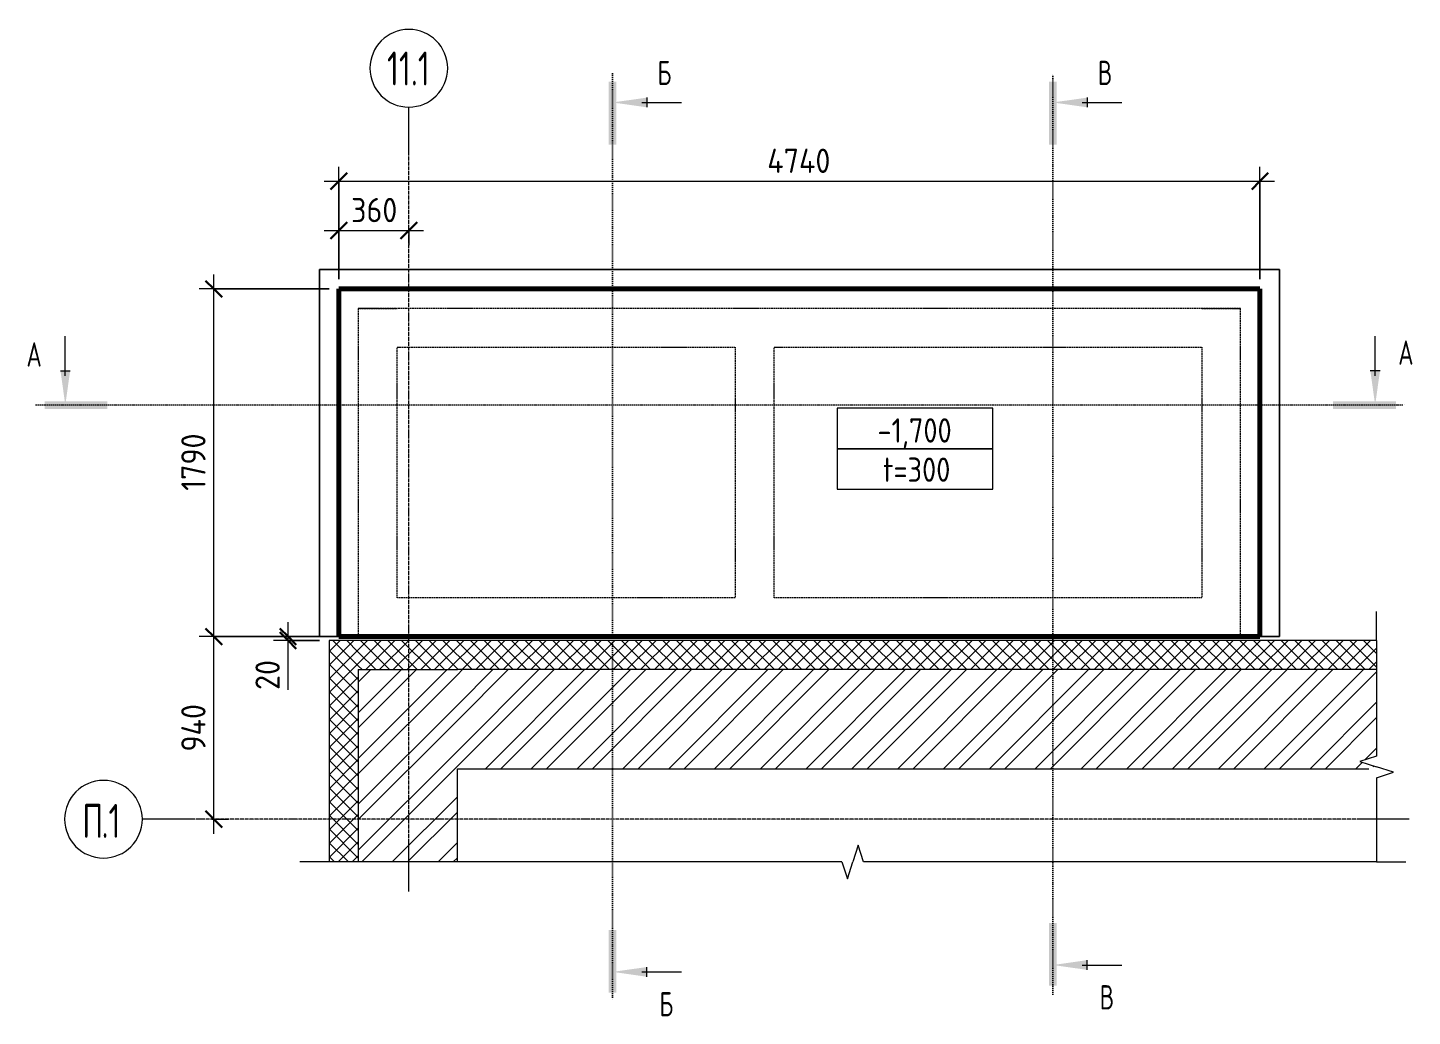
# Model space of a CAD drawing. Header units: millimetres. Extents: x 28039 to 90647, y -4005 to 79470.
# Drawn here: x 28039 to 35164, y 74380 to 79470 of the extents above; entities that cross this region are included whole.
import ezdxf

# ---------------------------------------------------------------- set-up
doc = ezdxf.new("R2010")
doc.units = ezdxf.units.MM
for name, pattern in [('01 Штриховая _4 мм_', [6, 3.5, -2.5]), ('02 Штрихпунктирная _20 мм_', [25, 20, -2.5, 0, -2.5]), ('04 Пунктир 10мм', [10, 0, -10])]:
    doc.linetypes.add(name, pattern=pattern)
for name, color, linetype, lineweight in [('AA_Dim', 7, 'Continuous', 9), ('AA_Dim-50', 7, 'Continuous', 9), ('AA_Oformlenie', 7, 'Continuous', 9), ('AA_Razrez', 7, 'Continuous', 9), ('AA_Vinoska', 7, 'Continuous', 9), ('AF_Stena', 7, 'Continuous', 9), ('Оси', 7, 'Continuous', 9)]:
    doc.layers.add(name, color=color, linetype=linetype, lineweight=lineweight)
doc.layers.add('AF_Stena_Опалубка', color=7, linetype='Continuous', lineweight=20, true_color=0x0063c6)
doc.layers.add('KR_Fundament', color=7, linetype='Continuous', lineweight=20, true_color=0x804000)
doc.styles.add('ISOCPEUR', font='isocpeur.TTF', dxfattribs={"width": 0.7, "height": 175})
doc.styles.add('ISOCPEUR_1', font='isocpeur.TTF', dxfattribs={"width": 0.7, "height": 125})
doc.styles.add('ISOCPEUR_2', font='isocpeur.TTF', dxfattribs={"width": 0.9, "height": 125})
doc.styles.add('ISOCPEUR_3', font='isocpeur.TTF', dxfattribs={"width": 0.85, "height": 125})
doc.dimstyles.new('00_Точн_3_знака__прозр_', dxfattribs={"dimscale": 304.8, "dimtxt": 125.344371, "dimasz": 0.278871, "dimexe": 0.246063, "dimexo": 0.164042, "dimgap": 0.016404, "dimtad": 1, "dimdec": 3, "dimrnd": 0.001, "dimdsep": 46, "dimtxsty": 'ISOCPEUR_2', "dimblk1": 'OBLIQUE', "dimblk2": 'OBLIQUE', "dimsah": 1, "dimcen": 0.09, "dimdle": 0.246063, "dimazin": 0, "dimtfac": 1, "dimtdec": 4, "dimtix": 1, "dimtmove": 0, "dimatfit": 3, "dimfxl": 1, "dimtvp": 1, "dimtolj": 1, "dimtzin": 0, "dimlwd": 18, "dimlwe": 18, "dimarcsym": 2})
doc.dimstyles.new('00_Точн_3_знака__прозр__1', dxfattribs={"dimscale": 304.8, "dimtxt": 125.344371, "dimasz": 0.278871, "dimexe": 0.246063, "dimexo": 0.164042, "dimgap": 0.016404, "dimtad": 1, "dimdec": 3, "dimrnd": 0.001, "dimdsep": 46, "dimtxsty": 'ISOCPEUR_2', "dimblk1": 'OBLIQUE', "dimblk2": 'OBLIQUE', "dimsah": 1, "dimcen": 0.09, "dimdle": 0.246063, "dimazin": 0, "dimtfac": 1, "dimtdec": 4, "dimtix": 1, "dimtmove": 1, "dimatfit": 3, "dimfxl": 1, "dimtvp": 1, "dimtolj": 1, "dimtzin": 0, "dimlwd": 18, "dimlwe": 18, "dimarcsym": 2})
pattern_1 = [(45, (0, 0), (-117.8655, 117.8655), []), (45, (78.58, 0), (-117.8655, 117.8655), [])]
pattern_2 = [(45, (0, 0), (-35.35534, 35.35534), []), (135, (0, 0), (-35.35534, -35.35534), [])]

# ---------------------------------------------------------------- blocks, each defined once
blk = doc.blocks.new('011_ЛинияОбрыва _ЭлУзла_Линия_ - Тип 1-3694137-План ФПм на отм_ -1_700 Опл')
at = {"layer": 'AA_Oformlenie'}
for p, q in [((0, 0), (595, 0)), ((706.3, 0), (1140, 0))]:
    blk.add_line(p, q, dxfattribs=at)
blk = doc.blocks.new('011_ЛинияОбрыва _ЭлУзла_Линия_ - Тип 1-3694237-План ФПм на отм_ -1_700 Опл')
at = {"layer": 'AA_Oformlenie'}
for p, q in [((0, 0), (2640, 0)), ((2751.3, 0), (5390, 0))]:
    blk.add_line(p, q, dxfattribs=at)
blk = doc.blocks.new('Ось сетки - d_4мм-2765513-План ФПм на отм_ -1_700 Опл')
at = {"layer": 'Оси', "color": 12, "true_color": 0xc80000}
for start, end in [(360, 180), (360, 180), (180, 360), (180, 360)]:
    blk.add_arc((0, 0), 4, start, end, dxfattribs=at)
blk = doc.blocks.new('Разрез - Номер узла_ сзади-394133-План ФПм на отм_ -1_700 Опл')
at = {"layer": 'AA_Razrez'}
for points in [[(7.33, 0.4), (7.33, -0.39), (0.87, -0.39), (0.87, 0.4)], [(3.5, -3.53), (2.5, -3.53), (3, 0)]]:
    blk.add_hatch(color=256, dxfattribs=at).paths.add_polyline_path(points)
for p, q in [((2.5, -3.53), (3.5, -3.53)), ((3, -3), (3, -7.1))]:
    blk.add_line(p, q, dxfattribs=at)
blk = doc.blocks.new('Разрез - Номер узла_ спереди-394134-План ФПм на отм_ -1_700 Опл')
at = {"layer": 'AA_Razrez'}
for points in [[(7.33, 0.4), (7.33, -0.39), (0.87, -0.39), (0.87, 0.4)], [(3.5, -3.53), (2.5, -3.53), (3, 0)]]:
    blk.add_hatch(color=256, dxfattribs=at).paths.add_polyline_path(points)
for p, q in [((2.5, -3.53), (3.5, -3.53)), ((3, -3), (3, -7.1))]:
    blk.add_line(p, q, dxfattribs=at)
blk = doc.blocks.new('DIMBLOCK1-План ФПм на отм_ -1_700 Опл')
at = {"layer": 'AA_Dim-50', "color": 30, "lineweight": 18, "true_color": 0xff8000, "transparency": 16777216}
for p, q in [((29590.1, 76335), (28921.9, 76335)), ((28996.9, 75320), (28996.9, 76335)), ((28996.9, 76335), (29590.1, 76335)), ((28986.8, 75395), (29071.9, 75395)), ((28996.9, 75395), (28986.8, 75395))]:
    blk.add_line(p, q, dxfattribs=at)
at = {"layer": 'AA_Dim-50', "color": 30, "lineweight": 30, "true_color": 0xff8000, "transparency": 16777216}
for p, q in [((28996.9, 76335), (28954.4, 76377.5)), ((28996.9, 76335), (29039.4, 76292.5)), ((28996.9, 75395), (28954.4, 75437.5)), ((28996.9, 75395), (29039.4, 75352.5))]:
    blk.add_line(p, q, dxfattribs=at)
at = {"layer": 'AA_Dim-50', "color": 0, "lineweight": 18, "transparency": 16777216, "insert": (28829.1, 75743.2), "char_height": 125, "width": 292.313, "attachment_point": 1, "rotation": 90, "line_spacing_factor": 1.135194, "style": 'ISOCPEUR_2'}
blk.add_mtext('940', dxfattribs=at)
blk = doc.blocks.new('_Oblique')
at = {"color": 0, "linetype": 'ByBlock', "lineweight": -2}
blk.add_line((-0.5, -0.5), (0.5, 0.5), dxfattribs=at)
blk = doc.blocks.new('DIMBLOCK2-План ФПм на отм_ -1_700 Опл')
at = {"layer": 'AA_Dim-50', "color": 30, "lineweight": 30, "true_color": 0xff8000, "transparency": 16777216}
for p, q in [((28996.9, 78125), (28954.4, 78167.5)), ((28996.9, 78125), (29039.4, 78082.5)), ((28996.9, 76335), (28954.4, 76377.5)), ((28996.9, 76335), (29039.4, 76292.5))]:
    blk.add_line(p, q, dxfattribs=at)
at = {"layer": 'AA_Dim-50', "color": 30, "lineweight": 18, "true_color": 0xff8000, "transparency": 16777216}
for p, q in [((28996.9, 76335), (28996.9, 78200)), ((29590.1, 78125), (28921.9, 78125)), ((28996.9, 78125), (29590.1, 78125)), ((29590.1, 76335), (28921.9, 76335)), ((28996.9, 76335), (29590.1, 76335))]:
    blk.add_line(p, q, dxfattribs=at)
at = {"layer": 'AA_Dim-50', "color": 0, "lineweight": 18, "transparency": 16777216, "insert": (28829.1, 77085.7), "char_height": 125, "width": 346.234, "attachment_point": 1, "rotation": 90, "line_spacing_factor": 1.135194, "style": 'ISOCPEUR_2'}
blk.add_mtext('1790', dxfattribs=at)
blk = doc.blocks.new('DIMBLOCK3-План ФПм на отм_ -1_700 Опл')
at = {"layer": 'AA_Dim-50', "color": 30, "lineweight": 18, "true_color": 0xff8000, "transparency": 16777216}
for p, q in [((29640.1, 78175), (29640.1, 78754.5)), ((34380.1, 78175), (34380.1, 78754.5)), ((29565.1, 78679.5), (34455.1, 78679.5)), ((29640.1, 78679.5), (29640.1, 78175)), ((34380.1, 78679.5), (34380.1, 78175))]:
    blk.add_line(p, q, dxfattribs=at)
at = {"layer": 'AA_Dim-50', "color": 30, "lineweight": 30, "true_color": 0xff8000, "transparency": 16777216}
for p, q in [((29640.1, 78679.5), (29597.6, 78637)), ((29640.1, 78679.5), (29682.6, 78722)), ((34380.1, 78679.5), (34337.6, 78637)), ((34380.1, 78679.5), (34422.6, 78722))]:
    blk.add_line(p, q, dxfattribs=at)
at = {"layer": 'AA_Dim-50', "color": 0, "lineweight": 18, "transparency": 16777216, "insert": (31844.5, 78847.3), "char_height": 125, "width": 397.318, "attachment_point": 1, "line_spacing_factor": 1.135194, "style": 'ISOCPEUR_2'}
blk.add_mtext('4740', dxfattribs=at)
blk = doc.blocks.new('DIMBLOCK4-План ФПм на отм_ -1_700 Опл')
at = {"layer": 'AA_Dim-50', "color": 30, "lineweight": 18, "true_color": 0xff8000, "transparency": 16777216}
for p, q in [((29640.1, 78175), (29640.1, 78500.9)), ((29565.1, 78425.9), (30075.1, 78425.9)), ((29640.1, 78425.9), (29640.1, 78175)), ((30000.1, 78436), (30000.1, 78350.9)), ((30000.1, 78425.9), (30000.1, 78436))]:
    blk.add_line(p, q, dxfattribs=at)
at = {"layer": 'AA_Dim-50', "color": 30, "lineweight": 30, "true_color": 0xff8000, "transparency": 16777216}
for p, q in [((29640.1, 78425.9), (29682.6, 78468.4)), ((30000.1, 78425.9), (30042.6, 78468.4)), ((29640.1, 78425.9), (29597.6, 78383.4)), ((30000.1, 78425.9), (29957.6, 78383.4))]:
    blk.add_line(p, q, dxfattribs=at)
at = {"layer": 'AA_Dim-50', "color": 0, "lineweight": 18, "transparency": 16777216, "insert": (29703, 78593.7), "char_height": 125, "width": 280.961, "attachment_point": 1, "line_spacing_factor": 1.135194, "style": 'ISOCPEUR_2'}
blk.add_mtext('360', dxfattribs=at)
blk = doc.blocks.new('DIMBLOCK5-План ФПм на отм_ -1_700 Опл')
at = {"layer": 'AA_Dim-50', "color": 30, "lineweight": 18, "true_color": 0xff8000, "transparency": 16777216}
for p, q in [((29378.6, 76240), (29378.6, 76410)), ((29590.1, 76335), (29303.6, 76335)), ((29540.1, 76315), (29303.6, 76315)), ((29378.6, 76335), (29590.1, 76335)), ((29378.6, 76266.6), (29378.6, 76325)), ((29378.6, 76315), (29540.1, 76315)), ((29378.6, 76060.5), (29378.6, 76266.6))]:
    blk.add_line(p, q, dxfattribs=at)
at = {"layer": 'AA_Dim-50', "color": 30, "lineweight": 30, "true_color": 0xff8000, "transparency": 16777216}
for p, q in [((29378.6, 76335), (29336.1, 76377.5)), ((29378.6, 76315), (29336.1, 76357.5)), ((29378.6, 76335), (29421.1, 76292.5)), ((29378.6, 76315), (29421.1, 76272.5))]:
    blk.add_line(p, q, dxfattribs=at)
at = {"layer": 'AA_Dim-50', "color": 0, "lineweight": 18, "transparency": 16777216, "insert": (29210.8, 76060.5), "char_height": 125, "width": 187.307, "attachment_point": 1, "rotation": 90, "line_spacing_factor": 1.135194, "style": 'ISOCPEUR_2'}
blk.add_mtext('20', dxfattribs=at)
blk = doc.blocks.new('042_М_ФундПлиты_ТолщинаОтметка - 042_М_ФундПлиты_ТолщинаОтметка-647274-План ФПм на отм_ -1_700 Опл')
at = {"layer": 'AA_Vinoska'}
for p, q in [((8, 4.17), (-8, 4.17)), ((-8, 4.17), (-8, 0)), ((8, 0), (8, 4.17)), ((8, 0), (-8, 0)), ((-8, 0), (-8, -4.17)), ((-8, 0), (8, 0)), ((8, -4.17), (8, 0)), ((-8, -4.17), (8, -4.17))]:
    blk.add_line(p, q, dxfattribs=at)

msp = doc.modelspace()

# ---------------------------------------------------------------- hatches: boundary and pattern name
at = {"layer": 'AF_Stena'}
h = msp.add_hatch(dxfattribs=at)
h.set_pattern_fill('FP_2', color=256, style=0, pattern_type=2)
h.set_pattern_definition(pattern_2)
h.paths.add_polyline_path([(29644.2552, 75175), (29740.0616, 75175), (29740.0616, 76315), (29590.0616, 76315), (29590.0616, 75175)])
h = msp.add_hatch(dxfattribs=at)
h.set_pattern_fill('FP_2', color=256, style=0, pattern_type=2)
h.set_pattern_definition(pattern_2)
h.paths.add_polyline_path([(30250.0616, 76165), (34980.0616, 76165), (34980.0616, 76315), (29740.0616, 76315), (29740.0616, 76165)])
h = msp.add_hatch(dxfattribs=at)
h.set_pattern_fill('FP_1', color=256, style=0, pattern_type=2)
h.set_pattern_definition(pattern_1)
h.paths.add_polyline_path([(30014.677, 75175), (30250.0616, 75175), (30250.0616, 76165), (29740.0616, 76165), (29740.0616, 75175)])
h = msp.add_hatch(dxfattribs=at)
h.set_pattern_fill('FP_1', color=256, style=0, pattern_type=2)
h.set_pattern_definition(pattern_1)
h.paths.add_polyline_path([(34940.8089, 75655), (34940.8089, 75665), (34980.0616, 75665), (34893.4591, 75692.5), (34980.0616, 75720), (34980.0616, 76165), (30250.0616, 76165), (30250.0616, 75655), (34893.4591, 75655)])

# ---------------------------------------------------------------- linework, layer by layer
at = {"layer": 'AA_Razrez', "color": 7, "linetype": '04 Пунктир 10мм', "true_color": 0xffffff}
for p, q in [((31048.574, 79235.0983), (31048.574, 74458.9006)), ((33314.5399, 74494.2769), (33314.5399, 79235.0983)), ((28082.4437, 77527.6754), (35122.7825, 77527.6754))]:
    msp.add_line(p, q, dxfattribs=at)
at = {"layer": 'AA_Vinoska'}
for p, q in [((34980.0616, 76315), (34980.0616, 76465)), ((34980.0616, 75720), (34893.4591, 75692.5)), ((34893.4591, 75692.5), (34980.0616, 75665)), ((35066.7117, 75636.8457), (34980.0616, 75665)), ((34980.0616, 75608.6913), (35066.7117, 75636.8457)), ((32312.5616, 75261.6025), (32285.0616, 75175)), ((32340.0616, 75175), (32312.5616, 75261.6025)), ((29590.0616, 75175), (29440.0616, 75175)), ((32228.7529, 75175), (32256.9073, 75088.3499)), ((32256.9073, 75088.3499), (32285.0616, 75175)), ((34980.0616, 75175), (35130.0616, 75175))]:
    msp.add_line(p, q, dxfattribs=at)
at = {"layer": 'AF_Stena_Опалубка', "linetype": '01 Штриховая _4 мм_'}
for p, q in [((29940.0616, 78025), (29740.0616, 78025)), ((29740.0616, 78025), (29740.0616, 76335)), ((29740.0616, 78025), (29940.0616, 78025)), ((29740.0616, 78025), (29740.0616, 76335)), ((31880.0616, 78025), (29940.0616, 78025)), ((31880.0616, 78025), (29940.0616, 78025)), ((34080.0616, 78025), (31880.0616, 78025)), ((34080.0616, 78025), (31880.0616, 78025)), ((34080.0616, 78024.5), (34080.0616, 78025)), ((34080.0616, 78025), (34080.0616, 78024.5)), ((34280.0616, 78024.5), (34080.0616, 78024.5)), ((34080.0616, 78024.5), (34280.0616, 78024.5)), ((34280.0616, 76335.5), (34280.0616, 78024.5)), ((34280.0616, 76335.5), (34280.0616, 78024.5)), ((29940.0616, 76535), (29940.0616, 77825)), ((29940.0616, 76535), (29940.0616, 77825)), ((29940.0616, 77825), (31680.0616, 77825)), ((29940.0616, 77825), (31680.0616, 77825)), ((31680.0616, 77825), (31680.0616, 76535)), ((31680.0616, 77825), (31680.0616, 76535)), ((31880.0616, 76535), (31880.0616, 77825)), ((31880.0616, 76535), (31880.0616, 77825)), ((31880.0616, 77825), (34080.0616, 77825)), ((31880.0616, 77825), (34080.0616, 77825)), ((34080.0616, 77825), (34080.0616, 76535)), ((34080.0616, 77825), (34080.0616, 76535)), ((31680.0616, 76535), (29940.0616, 76535)), ((31680.0616, 76535), (29940.0616, 76535)), ((34080.0616, 76535), (31880.0616, 76535)), ((34080.0616, 76535), (31880.0616, 76535)), ((29740.0616, 76335), (29940.0616, 76335)), ((29940.0616, 76335), (29740.0616, 76335)), ((29940.0616, 76335), (31880.0616, 76335)), ((29940.0616, 76335), (31880.0616, 76335)), ((31880.0616, 76335), (34080.0616, 76335)), ((31880.0616, 76335), (34080.0616, 76335)), ((34080.0616, 76335), (34080.0616, 76335.5)), ((34080.0616, 76335.5), (34080.0616, 76335)), ((34080.0616, 76335.5), (34280.0616, 76335.5)), ((34280.0616, 76335.5), (34080.0616, 76335.5))]:
    msp.add_line(p, q, dxfattribs=at)
at = {"layer": 'AF_Stena_Опалубка'}
for p, q in [((29740.0616, 76315), (29590.0616, 76315)), ((29590.0616, 76315), (29590.0616, 75175)), ((30250.0616, 76315), (29740.0616, 76315)), ((34980.0616, 76315), (30250.0616, 76315)), ((30250.0616, 75175), (30250.0616, 75655)), ((30250.0616, 75655), (34940.8089, 75655))]:
    msp.add_line(p, q, dxfattribs=at)
at = {"layer": 'AF_Stena_Опалубка', "color": 7}
for p, q in [((29740.0616, 76165), (29740.0616, 75175)), ((29740.0616, 76165), (30250.0616, 76165)), ((34980.0616, 76165), (30250.0616, 76165))]:
    msp.add_line(p, q, dxfattribs=at)
at = {"layer": 'KR_Fundament'}
for p, q in [((29540.0616, 76335), (29540.0616, 78225)), ((29540.0616, 78225), (34480.0616, 78225)), ((34480.0616, 78225), (29540.0616, 78225)), ((29540.0616, 78225), (29540.0616, 76335)), ((34480.0616, 78225), (34480.0616, 76335)), ((34480.0616, 76335), (34480.0616, 78225)), ((34480.0616, 76335), (29540.0616, 76335)), ((29540.0616, 76335), (34480.0616, 76335))]:
    msp.add_line(p, q, dxfattribs=at)
at = {"layer": 'KR_Fundament', "lineweight": 60}
for p, q in [((29640.0616, 76335), (29640.0616, 78125)), ((29640.0616, 78125), (34380.0616, 78125)), ((34380.0616, 78125), (29640.0616, 78125)), ((29640.0616, 78125), (29640.0616, 76335)), ((34380.0616, 78125), (34380.0616, 76335)), ((34380.0616, 76335), (34380.0616, 78125)), ((34380.0616, 76335), (29640.0616, 76335)), ((29640.0616, 76335), (34080.0616, 76335)), ((34080.0616, 76335), (34280.0616, 76335)), ((34280.0616, 76335), (34380.0616, 76335))]:
    msp.add_line(p, q, dxfattribs=at)
at = {"layer": 'Оси'}
for p, q in [((30000.0616, 78811.238), (30000.0616, 79061.238)), ((28878.861, 75395), (28628.861, 75395)), ((35148.4753, 75395), (34898.4753, 75395)), ((30000.0616, 75022.3758), (30000.0616, 75272.3758))]:
    msp.add_line(p, q, dxfattribs=at)
at = {"layer": 'Оси', "linetype": '02 Штрихпунктирная _20 мм_'}
for p, q in [((30000.0616, 75272.3758), (30000.0616, 78811.238)), ((34898.4753, 75395), (28878.861, 75395))]:
    msp.add_line(p, q, dxfattribs=at)

# ---------------------------------------------------------------- block references
at = {"layer": 'AA_Oformlenie'}
for name, p, rotation in [('011_ЛинияОбрыва _ЭлУзла_Линия_ - Тип 1-3694137-План ФПм на отм_ -1_700 Опл', (34980.0616, 76315), 270), ('011_ЛинияОбрыва _ЭлУзла_Линия_ - Тип 1-3694237-План ФПм на отм_ -1_700 Опл', (34980.0616, 75175), 180)]:
    msp.add_blockref(name, p, dxfattribs=dict(at, rotation=rotation))
at = {"layer": 'AA_Razrez', "extrusion": (0, 0, -1), "xscale": 49.99999999999998, "yscale": 49.99999999999998, "zscale": 49.99999999999998}
for p, rotation in [((-31048.574, 79235.0983), 270.0000000000003), ((-33314.5399, 79235.0983), 270.0000000000002), ((-28082.4437, 77527.6754), 180)]:
    msp.add_blockref('Разрез - Номер узла_ сзади-394133-План ФПм на отм_ -1_700 Опл', p, dxfattribs=dict(at, rotation=rotation))
at = {"layer": 'AA_Razrez', "xscale": 49.99999999999998, "yscale": 49.99999999999998, "zscale": 49.99999999999998}
for p, rotation in [((35122.7825, 77527.6754), 180), ((31048.574, 74458.9006), 89.99999999999947), ((33314.5399, 74494.2769), 90)]:
    msp.add_blockref('Разрез - Номер узла_ спереди-394134-План ФПм на отм_ -1_700 Опл', p, dxfattribs=dict(at, rotation=rotation))
at = {"layer": 'AA_Vinoska', "xscale": 49.99999999999998, "yscale": 49.99999999999998, "zscale": 49.99999999999998}
msp.add_blockref('042_М_ФундПлиты_ТолщинаОтметка - 042_М_ФундПлиты_ТолщинаОтметка-647274-План ФПм на отм_ -1_700 Опл', (32605.0365, 77302.437), dxfattribs=at)
at = {"layer": 'Оси', "color": 12, "true_color": 0xc80000, "xscale": 49.99999999999998, "yscale": 49.99999999999998, "zscale": 49.99999999999998}
msp.add_blockref('Ось сетки - d_4мм-2765513-План ФПм на отм_ -1_700 Опл', (30000.0616, 79261.238), dxfattribs=at)
at = {"layer": 'Оси', "color": 12, "true_color": 0xc80000, "xscale": 49.99999999999998, "yscale": 49.99999999999998, "zscale": 49.99999999999998, "rotation": 89.99999999999977}
msp.add_blockref('Ось сетки - d_4мм-2765513-План ФПм на отм_ -1_700 Опл', (28428.861, 75395), dxfattribs=at)

# ---------------------------------------------------------------- texts
at = {"layer": 'AA_Razrez', "char_height": 125, "attachment_point": 1, "style": 'ISOCPEUR_1'}
for s, insert, width in [('\\fISOCPEUR|b0|i0|c204|p34|;\\W.7;Б', (31279.7805, 79299.8289), 84.177187), ('\\fISOCPEUR|b0|i0|c204|p34|;\\W.7;В', (33545.7464, 79299.8289), 84.177187), ('\\fISOCPEUR|b0|i0|c204|p34|;\\W.7;А', (28032.5975, 77850.2412), 95.400812), ('\\fISOCPEUR|b0|i0|c204|p34|;\\W.7;А', (35091.4287, 77859.8283), 95.400812), ('\\fISOCPEUR|b0|i0|c204|p34|;\\W.7;В', (33555.3335, 74540.515), 84.177187), ('\\fISOCPEUR|b0|i0|c204|p34|;\\W.7;Б', (31289.3676, 74505.1387), 84.177187)]:
    msp.add_mtext(s, dxfattribs=dict(at, insert=insert, width=width))
at = {"layer": 'AA_Vinoska', "char_height": 125, "attachment_point": 1, "style": 'ISOCPEUR_3'}
for s, insert, width in [('-1,700', (32411.8198, 77458.9434), 477.004062), ('t=300', (32440.1948, 77257.0996), 446.339516)]:
    msp.add_mtext(s, dxfattribs=dict(at, insert=insert, width=width))
at = {"layer": 'Оси', "char_height": 175, "attachment_point": 1, "style": 'ISOCPEUR'}
for s, insert, width in [('11.1', (29887.8213, 79347.4682), 272.172906), ('\\fISOCPEUR|b0|i0|c204|p34|;\\W.7;П', (28319.2474, 75473.5763), 120.653969), ('.1', (28418.7969, 75473.5763), 120.653969)]:
    msp.add_mtext(s, dxfattribs=dict(at, insert=insert, width=width))

# ---------------------------------------------------------------- dimensions: what is measured, and where the dimension line sits
at = {"layer": 'AA_Dim', "color": 30, "lineweight": 18, "true_color": 0xff8000}
for base, p2, override, picture, middle in [((34380.0616, 78679.4978), (34380.0616, 78125), {"dimpost": '<>', "dimfxl": 4740}, 'DIMBLOCK3-План ФПм на отм_ -1_700 Опл', (32010.0616, 78746.9978)), ((30000.0616, 78425.8659), (30000.0616, 78485.97), {"dimpost": '<>', "dimfxl": 509.803211}, 'DIMBLOCK4-План ФПм на отм_ -1_700 Опл', (29820.0616, 78493.3659))]:
    dim = msp.add_linear_dim(base=base, p1=(29640.0616, 78125), p2=p2, dimstyle='00_Точн_3_знака__прозр_', override=override, dxfattribs=at)
    dim.commit()
    dim.dimension.update_dxf_attribs({"geometry": picture, "text_midpoint": middle})
for base, p1, p2, override, picture, middle in [((28996.9072, 78125), (29640.0616, 76335), (29640.0616, 78125), {"dimpost": '<>', "dimfxl": 1790}, 'DIMBLOCK2-План ФПм на отм_ -1_700 Опл', (28929.4072, 77230)), ((28996.9072, 76335), (28936.8031, 75395), (29640.0616, 76335), {"dimpost": '<>', "dimfxl": 1173.955935}, 'DIMBLOCK1-План ФПм на отм_ -1_700 Опл', (28929.4072, 75865))]:
    dim = msp.add_linear_dim(base=base, p1=p1, p2=p2, angle=90, dimstyle='00_Точн_3_знака__прозр_', override=override, dxfattribs=at)
    dim.commit()
    dim.dimension.update_dxf_attribs({"geometry": picture, "text_midpoint": middle})
dim = msp.add_linear_dim(base=(29378.5945, 76335), p1=(29590.0616, 76315), p2=(29640.0616, 76335), angle=90, dimstyle='00_Точн_3_знака__прозр__1', override={"dimpost": '<>', "dimfxl": 53.851648}, dxfattribs=at)
dim.commit()
dim.dimension.update_dxf_attribs({"geometry": 'DIMBLOCK5-План ФПм на отм_ -1_700 Опл', "text_midpoint": (29294.0881, 76154.1734), "dimtype": 160, "text_rotation": 90})

doc.saveas('drawing.dxf')
